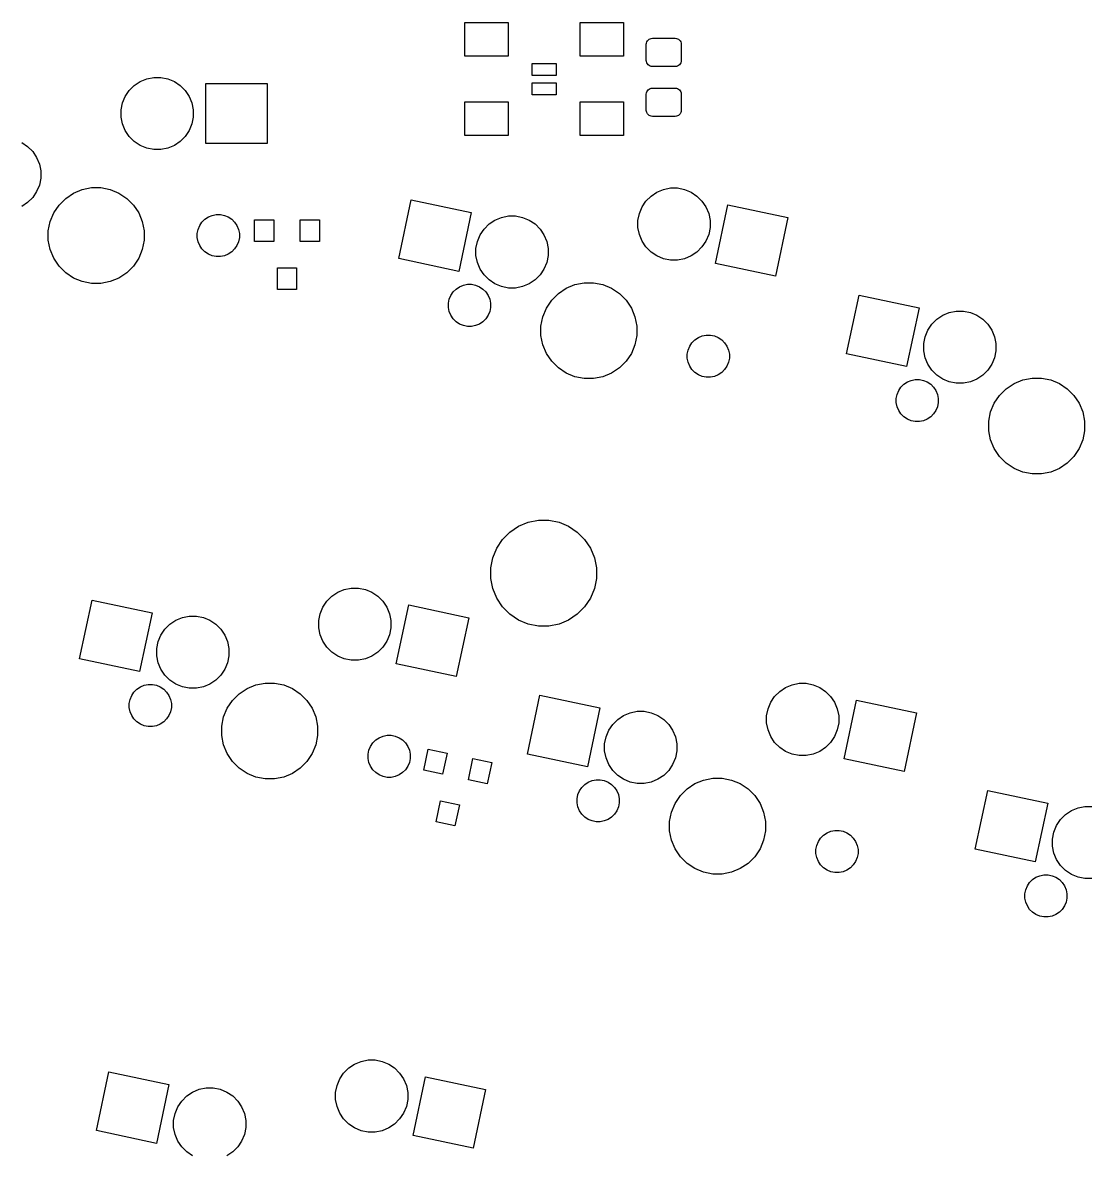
# Model space of a CAD drawing. Extents: x 25 to 360, y 20 to 134.
# Drawn here: x 99.97 to 144.19, y 81.36 to 128.45 of the extents above; entities that cross this region are included whole.
import ezdxf

# ---------------------------------------------------------------- set-up
doc = ezdxf.new("R2010")
doc.units = 0
doc.layers.add('BLACK', color=7, linetype='CONTINUOUS')

msp = doc.modelspace()

# ---------------------------------------------------------------- linework, layer by layer
at = {"layer": 'BLACK', "linetype": 'CONTINUOUS'}
for p, q in [((118.376, 127.047), (118.376, 128.447)), ((118.376, 128.447), (120.176, 128.447)), ((120.176, 128.447), (120.176, 127.047)), ((123.176, 127.047), (123.176, 128.447)), ((123.176, 128.447), (124.976, 128.447)), ((124.976, 128.447), (124.976, 127.047)), ((125.931, 127.596), (125.946, 127.643)), ((125.946, 127.643), (125.969, 127.686)), ((125.969, 127.686), (126, 127.724)), ((126, 127.724), (126.038, 127.755)), ((126.038, 127.755), (126.081, 127.778)), ((126.081, 127.778), (126.128, 127.793)), ((126.128, 127.793), (126.176, 127.797)), ((126.176, 127.797), (127.126, 127.797)), ((127.126, 127.797), (127.175, 127.793)), ((127.175, 127.793), (127.222, 127.778)), ((127.222, 127.778), (127.265, 127.755)), ((127.265, 127.755), (127.303, 127.724)), ((127.303, 127.724), (127.334, 127.686)), ((127.334, 127.686), (127.357, 127.643)), ((127.357, 127.643), (127.372, 127.596)), ((125.926, 127.547), (125.931, 127.596)), ((125.926, 126.872), (125.926, 127.547)), ((127.372, 127.596), (127.376, 127.547)), ((127.376, 127.547), (127.376, 126.872)), ((120.176, 127.047), (118.376, 127.047)), ((121.176, 126.247), (121.176, 126.747)), ((121.176, 126.747), (122.176, 126.747)), ((122.176, 126.747), (122.176, 126.247)), ((124.976, 127.047), (123.176, 127.047)), ((125.931, 126.824), (125.926, 126.872)), ((125.946, 126.777), (125.931, 126.824)), ((125.969, 126.734), (125.946, 126.777)), ((126, 126.696), (125.969, 126.734)), ((126.038, 126.665), (126, 126.696)), ((126.081, 126.641), (126.038, 126.665)), ((127.265, 126.665), (127.222, 126.641)), ((127.303, 126.696), (127.265, 126.665)), ((127.334, 126.734), (127.303, 126.696)), ((127.357, 126.777), (127.334, 126.734)), ((127.372, 126.824), (127.357, 126.777)), ((127.376, 126.872), (127.372, 126.824)), ((122.176, 126.247), (121.176, 126.247)), ((126.128, 126.627), (126.081, 126.641)), ((126.176, 126.622), (126.128, 126.627)), ((127.126, 126.622), (126.176, 126.622)), ((127.175, 126.627), (127.126, 126.622)), ((127.222, 126.641), (127.175, 126.627)), ((104.411, 125.624), (104.62, 125.833)), ((104.62, 125.833), (104.866, 125.997)), ((104.866, 125.997), (105.139, 126.11)), ((105.139, 126.11), (105.429, 126.167)), ((105.429, 126.167), (105.724, 126.167)), ((105.724, 126.167), (106.014, 126.11)), ((106.014, 126.11), (106.287, 125.997)), ((106.287, 125.997), (106.533, 125.833)), ((106.533, 125.833), (106.742, 125.624)), ((107.603, 123.417), (107.603, 125.917)), ((107.603, 125.917), (110.153, 125.917)), ((110.153, 125.917), (110.153, 123.417)), ((121.176, 125.447), (121.176, 125.947)), ((121.176, 125.947), (122.176, 125.947)), ((122.176, 125.947), (122.176, 125.447)), ((104.134, 125.105), (104.247, 125.378)), ((104.247, 125.378), (104.411, 125.624)), ((106.742, 125.624), (106.906, 125.378)), ((106.906, 125.378), (107.019, 125.105)), ((122.176, 125.447), (121.176, 125.447)), ((125.926, 125.472), (125.931, 125.521)), ((125.926, 124.797), (125.926, 125.472)), ((125.931, 125.521), (125.946, 125.568)), ((125.946, 125.568), (125.969, 125.611)), ((125.969, 125.611), (126, 125.649)), ((126, 125.649), (126.038, 125.68)), ((126.038, 125.68), (126.081, 125.703)), ((126.081, 125.703), (126.128, 125.718)), ((126.128, 125.718), (126.176, 125.722)), ((126.176, 125.722), (127.126, 125.722)), ((127.126, 125.722), (127.175, 125.718)), ((127.175, 125.718), (127.222, 125.703)), ((127.222, 125.703), (127.265, 125.68)), ((127.265, 125.68), (127.303, 125.649)), ((127.303, 125.649), (127.334, 125.611)), ((127.334, 125.611), (127.357, 125.568)), ((127.357, 125.568), (127.372, 125.521)), ((127.372, 125.521), (127.376, 125.472)), ((127.376, 125.472), (127.376, 124.797)), ((104.076, 124.815), (104.134, 125.105)), ((104.076, 124.52), (104.076, 124.815)), ((107.019, 125.105), (107.076, 124.815)), ((107.076, 124.815), (107.076, 124.52)), ((118.376, 123.747), (118.376, 125.147)), ((118.376, 125.147), (120.176, 125.147)), ((120.176, 125.147), (120.176, 123.747)), ((123.176, 123.747), (123.176, 125.147)), ((123.176, 125.147), (124.976, 125.147)), ((124.976, 125.147), (124.976, 123.747)), ((125.931, 124.749), (125.926, 124.797)), ((127.376, 124.797), (127.372, 124.749)), ((104.134, 124.23), (104.076, 124.52)), ((107.076, 124.52), (107.019, 124.23)), ((125.946, 124.702), (125.931, 124.749)), ((125.969, 124.659), (125.946, 124.702)), ((126, 124.621), (125.969, 124.659)), ((126.038, 124.59), (126, 124.621)), ((126.081, 124.566), (126.038, 124.59)), ((126.128, 124.552), (126.081, 124.566)), ((126.176, 124.547), (126.128, 124.552)), ((127.126, 124.547), (126.176, 124.547)), ((127.175, 124.552), (127.126, 124.547)), ((127.222, 124.566), (127.175, 124.552)), ((127.265, 124.59), (127.222, 124.566)), ((127.303, 124.621), (127.265, 124.59)), ((127.334, 124.659), (127.303, 124.621)), ((127.357, 124.702), (127.334, 124.659)), ((127.372, 124.749), (127.357, 124.702)), ((104.247, 123.957), (104.134, 124.23)), ((104.411, 123.711), (104.247, 123.957)), ((106.906, 123.957), (106.742, 123.711)), ((107.019, 124.23), (106.906, 123.957)), ((99.937, 123.457), (100.183, 123.293)), ((104.62, 123.502), (104.411, 123.711)), ((104.866, 123.338), (104.62, 123.502)), ((106.533, 123.502), (106.287, 123.338)), ((106.742, 123.711), (106.533, 123.502)), ((110.153, 123.417), (107.603, 123.417)), ((120.176, 123.747), (118.376, 123.747)), ((124.976, 123.747), (123.176, 123.747)), ((100.183, 123.293), (100.392, 123.084)), ((100.392, 123.084), (100.556, 122.838)), ((105.139, 123.225), (104.866, 123.338)), ((105.429, 123.167), (105.139, 123.225)), ((105.724, 123.167), (105.429, 123.167)), ((106.014, 123.225), (105.724, 123.167)), ((106.287, 123.338), (106.014, 123.225)), ((100.556, 122.838), (100.669, 122.565)), ((100.669, 122.565), (100.726, 122.275)), ((100.726, 121.98), (100.669, 121.69)), ((100.726, 122.275), (100.726, 121.98)), ((100.669, 121.69), (100.556, 121.417)), ((102.092, 121.354), (102.455, 121.505)), ((102.455, 121.505), (102.84, 121.581)), ((102.84, 121.581), (103.233, 121.581)), ((103.233, 121.581), (103.618, 121.505)), ((103.618, 121.505), (103.981, 121.354)), ((126.367, 121.398), (126.64, 121.511)), ((126.64, 121.511), (126.929, 121.568)), ((126.929, 121.568), (127.225, 121.568)), ((127.225, 121.568), (127.515, 121.511)), ((127.515, 121.511), (127.788, 121.398)), ((100.392, 121.171), (100.183, 120.962)), ((100.556, 121.417), (100.392, 121.171)), ((101.488, 120.858), (101.765, 121.136)), ((101.765, 121.136), (102.092, 121.354)), ((103.981, 121.354), (104.308, 121.136)), ((104.308, 121.136), (104.585, 120.858)), ((115.627, 118.627), (116.147, 121.073)), ((116.147, 121.073), (118.641, 120.543)), ((125.748, 120.779), (125.912, 121.024)), ((125.912, 121.024), (126.121, 121.233)), ((126.121, 121.233), (126.367, 121.398)), ((127.788, 121.398), (128.033, 121.233)), ((128.033, 121.233), (128.242, 121.024)), ((128.242, 121.024), (128.406, 120.779)), ((100.183, 120.962), (99.937, 120.798)), ((101.27, 120.532), (101.488, 120.858)), ((104.585, 120.858), (104.803, 120.532)), ((118.641, 120.543), (118.122, 118.097)), ((125.635, 120.506), (125.748, 120.779)), ((128.406, 120.779), (128.52, 120.506)), ((128.8, 118.424), (129.32, 120.87)), ((129.32, 120.87), (131.814, 120.339)), ((101.043, 119.784), (101.119, 120.169)), ((101.119, 120.169), (101.27, 120.532)), ((104.803, 120.532), (104.954, 120.169)), ((104.954, 120.169), (105.03, 119.784)), ((107.341, 120.002), (107.437, 120.145)), ((107.437, 120.145), (107.559, 120.267)), ((107.559, 120.267), (107.702, 120.363)), ((107.702, 120.363), (107.861, 120.429)), ((107.861, 120.429), (108.03, 120.462)), ((108.03, 120.462), (108.203, 120.462)), ((108.203, 120.462), (108.372, 120.429)), ((108.372, 120.429), (108.531, 120.363)), ((108.531, 120.363), (108.674, 120.267)), ((108.674, 120.267), (108.796, 120.145)), ((108.796, 120.145), (108.892, 120.002)), ((109.624, 119.344), (109.624, 120.244)), ((109.624, 120.244), (110.424, 120.244)), ((110.424, 120.244), (110.424, 119.344)), ((111.524, 119.344), (111.524, 120.244)), ((111.524, 120.244), (112.324, 120.244)), ((112.324, 120.244), (112.324, 119.344)), ((119.382, 120.069), (119.627, 120.233)), ((119.627, 120.233), (119.9, 120.346)), ((119.9, 120.346), (120.19, 120.404)), ((120.19, 120.404), (120.486, 120.404)), ((120.486, 120.404), (120.775, 120.346)), ((120.775, 120.346), (121.048, 120.233)), ((121.048, 120.233), (121.294, 120.069)), ((125.577, 120.216), (125.635, 120.506)), ((125.577, 119.921), (125.577, 120.216)), ((128.52, 120.506), (128.577, 120.216)), ((128.577, 120.216), (128.577, 119.921)), ((131.814, 120.339), (131.294, 117.894)), ((101.043, 119.391), (101.043, 119.784)), ((105.03, 119.784), (105.03, 119.391)), ((107.241, 119.674), (107.275, 119.843)), ((107.241, 119.501), (107.241, 119.674)), ((107.275, 119.843), (107.341, 120.002)), ((108.892, 120.002), (108.958, 119.843)), ((108.958, 119.843), (108.991, 119.674)), ((108.991, 119.674), (108.991, 119.501)), ((118.895, 119.342), (119.009, 119.615)), ((119.009, 119.615), (119.173, 119.86)), ((119.173, 119.86), (119.382, 120.069)), ((121.294, 120.069), (121.503, 119.86)), ((121.503, 119.86), (121.667, 119.615)), ((121.667, 119.615), (121.78, 119.342)), ((125.635, 119.631), (125.577, 119.921)), ((125.748, 119.358), (125.635, 119.631)), ((128.52, 119.631), (128.406, 119.358)), ((128.577, 119.921), (128.52, 119.631)), ((101.119, 119.006), (101.043, 119.391)), ((105.03, 119.391), (104.954, 119.006)), ((107.275, 119.332), (107.241, 119.501)), ((107.341, 119.173), (107.275, 119.332)), ((107.437, 119.03), (107.341, 119.173)), ((108.892, 119.173), (108.796, 119.03)), ((108.958, 119.332), (108.892, 119.173)), ((108.991, 119.501), (108.958, 119.332)), ((110.424, 119.344), (109.624, 119.344)), ((112.324, 119.344), (111.524, 119.344)), ((118.838, 119.052), (118.895, 119.342)), ((121.78, 119.342), (121.838, 119.052)), ((125.912, 119.112), (125.748, 119.358)), ((128.406, 119.358), (128.242, 119.112)), ((101.27, 118.643), (101.119, 119.006)), ((104.954, 119.006), (104.803, 118.643)), ((107.559, 118.908), (107.437, 119.03)), ((107.702, 118.812), (107.559, 118.908)), ((107.861, 118.746), (107.702, 118.812)), ((108.03, 118.712), (107.861, 118.746)), ((108.203, 118.712), (108.03, 118.712)), ((108.372, 118.746), (108.203, 118.712)), ((108.531, 118.812), (108.372, 118.746)), ((108.674, 118.908), (108.531, 118.812)), ((108.796, 119.03), (108.674, 118.908)), ((118.838, 118.756), (118.838, 119.052)), ((118.895, 118.467), (118.838, 118.756)), ((121.838, 118.756), (121.78, 118.467)), ((121.838, 119.052), (121.838, 118.756)), ((126.121, 118.903), (125.912, 119.112)), ((126.367, 118.739), (126.121, 118.903)), ((126.64, 118.626), (126.367, 118.739)), ((127.788, 118.739), (127.515, 118.626)), ((128.033, 118.903), (127.788, 118.739)), ((128.242, 119.112), (128.033, 118.903)), ((101.488, 118.316), (101.27, 118.643)), ((101.765, 118.039), (101.488, 118.316)), ((104.585, 118.316), (104.308, 118.039)), ((104.803, 118.643), (104.585, 118.316)), ((110.574, 117.344), (110.574, 118.244)), ((110.574, 118.244), (111.374, 118.244)), ((111.374, 118.244), (111.374, 117.344)), ((118.122, 118.097), (115.627, 118.627)), ((119.009, 118.194), (118.895, 118.467)), ((119.173, 117.948), (119.009, 118.194)), ((121.667, 118.194), (121.503, 117.948)), ((121.78, 118.467), (121.667, 118.194)), ((126.929, 118.568), (126.64, 118.626)), ((127.225, 118.568), (126.929, 118.568)), ((127.515, 118.626), (127.225, 118.568)), ((131.294, 117.894), (128.8, 118.424)), ((102.092, 117.82), (101.765, 118.039)), ((102.455, 117.67), (102.092, 117.82)), ((103.981, 117.82), (103.618, 117.67)), ((104.308, 118.039), (103.981, 117.82)), ((119.382, 117.739), (119.173, 117.948)), ((119.627, 117.575), (119.382, 117.739)), ((121.294, 117.739), (121.048, 117.575)), ((121.503, 117.948), (121.294, 117.739)), ((102.84, 117.594), (102.455, 117.67)), ((103.233, 117.594), (102.84, 117.594)), ((103.618, 117.67), (103.233, 117.594)), ((111.374, 117.344), (110.574, 117.344)), ((117.888, 117.241), (118.01, 117.363)), ((118.01, 117.363), (118.153, 117.459)), ((118.153, 117.459), (118.312, 117.525)), ((118.312, 117.525), (118.481, 117.559)), ((118.481, 117.559), (118.654, 117.559)), ((118.654, 117.559), (118.823, 117.525)), ((118.823, 117.525), (118.982, 117.459)), ((118.982, 117.459), (119.125, 117.363)), ((119.125, 117.363), (119.247, 117.241)), ((119.9, 117.462), (119.627, 117.575)), ((120.19, 117.404), (119.9, 117.462)), ((120.486, 117.404), (120.19, 117.404)), ((120.775, 117.462), (120.486, 117.404)), ((121.048, 117.575), (120.775, 117.462)), ((122.265, 117.176), (122.592, 117.394)), ((122.592, 117.394), (122.955, 117.545)), ((122.955, 117.545), (123.34, 117.621)), ((123.34, 117.621), (123.733, 117.621)), ((123.733, 117.621), (124.118, 117.545)), ((124.118, 117.545), (124.481, 117.394)), ((124.481, 117.394), (124.808, 117.176)), ((117.693, 116.77), (117.726, 116.939)), ((117.726, 116.939), (117.792, 117.098)), ((117.792, 117.098), (117.888, 117.241)), ((119.247, 117.241), (119.343, 117.098)), ((119.343, 117.098), (119.409, 116.939)), ((119.409, 116.939), (119.443, 116.77)), ((121.77, 116.572), (121.988, 116.898)), ((121.988, 116.898), (122.265, 117.176)), ((124.808, 117.176), (125.085, 116.898)), ((125.085, 116.898), (125.303, 116.572)), ((134.261, 114.667), (134.781, 117.112)), ((134.781, 117.112), (137.275, 116.582)), ((117.693, 116.597), (117.693, 116.77)), ((117.726, 116.428), (117.693, 116.597)), ((117.792, 116.269), (117.726, 116.428)), ((119.409, 116.428), (119.343, 116.269)), ((119.443, 116.597), (119.409, 116.428)), ((119.443, 116.77), (119.443, 116.597)), ((121.619, 116.209), (121.77, 116.572)), ((125.303, 116.572), (125.454, 116.209)), ((137.275, 116.582), (136.755, 114.136)), ((138.261, 116.273), (138.534, 116.386)), ((138.534, 116.386), (138.824, 116.443)), ((138.824, 116.443), (139.119, 116.443)), ((139.119, 116.443), (139.409, 116.386)), ((139.409, 116.386), (139.682, 116.273)), ((117.888, 116.126), (117.792, 116.269)), ((118.01, 116.004), (117.888, 116.126)), ((118.153, 115.908), (118.01, 116.004)), ((118.312, 115.842), (118.153, 115.908)), ((118.481, 115.809), (118.312, 115.842)), ((118.823, 115.842), (118.654, 115.809)), ((118.982, 115.908), (118.823, 115.842)), ((119.125, 116.004), (118.982, 115.908)), ((119.247, 116.126), (119.125, 116.004)), ((119.343, 116.269), (119.247, 116.126)), ((121.543, 115.824), (121.619, 116.209)), ((125.454, 116.209), (125.53, 115.824)), ((137.642, 115.654), (137.806, 115.9)), ((137.806, 115.9), (138.015, 116.108)), ((138.015, 116.108), (138.261, 116.273)), ((139.682, 116.273), (139.928, 116.108)), ((139.928, 116.108), (140.137, 115.9)), ((140.137, 115.9), (140.301, 115.654)), ((118.654, 115.809), (118.481, 115.809)), ((121.543, 115.431), (121.543, 115.824)), ((121.619, 115.046), (121.543, 115.431)), ((125.53, 115.431), (125.454, 115.046)), ((125.53, 115.824), (125.53, 115.431)), ((128.091, 115.347), (128.25, 115.413)), ((128.25, 115.413), (128.419, 115.446)), ((128.419, 115.446), (128.592, 115.446)), ((128.592, 115.446), (128.761, 115.413)), ((128.761, 115.413), (128.92, 115.347)), ((137.472, 115.091), (137.529, 115.381)), ((137.529, 115.381), (137.642, 115.654)), ((140.301, 115.654), (140.414, 115.381)), ((140.414, 115.381), (140.472, 115.091)), ((121.77, 114.683), (121.619, 115.046)), ((125.454, 115.046), (125.303, 114.683)), ((127.664, 114.826), (127.73, 114.986)), ((127.73, 114.986), (127.826, 115.129)), ((127.826, 115.129), (127.948, 115.251)), ((127.948, 115.251), (128.091, 115.347)), ((128.92, 115.347), (129.063, 115.251)), ((129.063, 115.251), (129.185, 115.129)), ((129.185, 115.129), (129.281, 114.986)), ((129.281, 114.986), (129.347, 114.826)), ((137.472, 114.796), (137.472, 115.091)), ((140.472, 115.091), (140.472, 114.796)), ((121.988, 114.356), (121.77, 114.683)), ((125.303, 114.683), (125.085, 114.356)), ((127.63, 114.657), (127.664, 114.826)), ((127.63, 114.485), (127.63, 114.657)), ((127.664, 114.316), (127.63, 114.485)), ((129.347, 114.826), (129.38, 114.657)), ((129.38, 114.485), (129.347, 114.316)), ((129.38, 114.657), (129.38, 114.485)), ((136.755, 114.136), (134.261, 114.667)), ((137.529, 114.506), (137.472, 114.796)), ((137.642, 114.233), (137.529, 114.506)), ((140.414, 114.506), (140.301, 114.233)), ((140.472, 114.796), (140.414, 114.506)), ((122.265, 114.079), (121.988, 114.356)), ((122.592, 113.86), (122.265, 114.079)), ((124.808, 114.079), (124.481, 113.86)), ((125.085, 114.356), (124.808, 114.079)), ((127.73, 114.157), (127.664, 114.316)), ((127.826, 114.013), (127.73, 114.157)), ((127.948, 113.892), (127.826, 114.013)), ((129.185, 114.013), (129.063, 113.892)), ((129.281, 114.157), (129.185, 114.013)), ((129.347, 114.316), (129.281, 114.157)), ((137.806, 113.987), (137.642, 114.233)), ((138.015, 113.778), (137.806, 113.987)), ((140.137, 113.987), (139.928, 113.778)), ((140.301, 114.233), (140.137, 113.987)), ((122.955, 113.71), (122.592, 113.86)), ((123.34, 113.634), (122.955, 113.71)), ((123.733, 113.634), (123.34, 113.634)), ((124.118, 113.71), (123.733, 113.634)), ((124.481, 113.86), (124.118, 113.71)), ((128.091, 113.796), (127.948, 113.892)), ((128.25, 113.73), (128.091, 113.796)), ((128.419, 113.696), (128.25, 113.73)), ((128.592, 113.696), (128.419, 113.696)), ((128.761, 113.73), (128.592, 113.696)), ((128.92, 113.796), (128.761, 113.73)), ((129.063, 113.892), (128.92, 113.796)), ((136.643, 113.403), (136.787, 113.498)), ((136.787, 113.498), (136.946, 113.564)), ((136.946, 113.564), (137.115, 113.598)), ((137.115, 113.598), (137.287, 113.598)), ((137.287, 113.598), (137.456, 113.564)), ((137.456, 113.564), (137.616, 113.498)), ((137.616, 113.498), (137.759, 113.403)), ((138.261, 113.614), (138.015, 113.778)), ((138.534, 113.501), (138.261, 113.614)), ((138.824, 113.443), (138.534, 113.501)), ((139.409, 113.501), (139.119, 113.443)), ((139.682, 113.614), (139.409, 113.501)), ((139.928, 113.778), (139.682, 113.614)), ((141.226, 113.434), (141.589, 113.584)), ((141.589, 113.584), (141.974, 113.661)), ((141.974, 113.661), (142.367, 113.661)), ((142.367, 113.661), (142.752, 113.584)), ((142.752, 113.584), (143.115, 113.434)), ((136.36, 112.978), (136.426, 113.137)), ((136.426, 113.137), (136.522, 113.281)), ((136.522, 113.281), (136.643, 113.403)), ((137.759, 113.403), (137.881, 113.281)), ((137.881, 113.281), (137.977, 113.137)), ((137.977, 113.137), (138.043, 112.978)), ((139.119, 113.443), (138.824, 113.443)), ((140.621, 112.938), (140.899, 113.215)), ((140.899, 113.215), (141.226, 113.434)), ((143.115, 113.434), (143.441, 113.215)), ((143.441, 113.215), (143.719, 112.938)), ((136.326, 112.809), (136.36, 112.978)), ((136.326, 112.637), (136.326, 112.809)), ((136.36, 112.468), (136.326, 112.637)), ((138.043, 112.978), (138.076, 112.809)), ((138.076, 112.637), (138.043, 112.468)), ((138.076, 112.809), (138.076, 112.637)), ((140.253, 112.248), (140.403, 112.611)), ((140.403, 112.611), (140.621, 112.938)), ((143.719, 112.938), (143.937, 112.611)), ((143.937, 112.611), (144.087, 112.248)), ((136.426, 112.308), (136.36, 112.468)), ((136.522, 112.165), (136.426, 112.308)), ((136.643, 112.043), (136.522, 112.165)), ((137.881, 112.165), (137.759, 112.043)), ((137.977, 112.308), (137.881, 112.165)), ((138.043, 112.468), (137.977, 112.308)), ((140.176, 111.863), (140.253, 112.248)), ((144.087, 112.248), (144.164, 111.863)), ((136.787, 111.947), (136.643, 112.043)), ((136.946, 111.882), (136.787, 111.947)), ((137.115, 111.848), (136.946, 111.882)), ((137.287, 111.848), (137.115, 111.848)), ((137.456, 111.882), (137.287, 111.848)), ((137.616, 111.947), (137.456, 111.882)), ((137.759, 112.043), (137.616, 111.947)), ((140.176, 111.47), (140.176, 111.863)), ((144.164, 111.863), (144.164, 111.47)), ((140.253, 111.085), (140.176, 111.47)), ((144.164, 111.47), (144.087, 111.085)), ((140.403, 110.722), (140.253, 111.085)), ((140.621, 110.396), (140.403, 110.722)), ((143.937, 110.722), (143.719, 110.396)), ((144.087, 111.085), (143.937, 110.722)), ((140.899, 110.118), (140.621, 110.396)), ((143.719, 110.396), (143.441, 110.118)), ((141.226, 109.9), (140.899, 110.118)), ((141.589, 109.749), (141.226, 109.9)), ((141.974, 109.673), (141.589, 109.749)), ((142.752, 109.749), (142.367, 109.673)), ((143.115, 109.9), (142.752, 109.749)), ((143.441, 110.118), (143.115, 109.9)), ((142.367, 109.673), (141.974, 109.673)), ((120.249, 107.25), (120.609, 107.491)), ((120.609, 107.491), (121.01, 107.657)), ((121.01, 107.657), (121.435, 107.741)), ((121.435, 107.741), (121.868, 107.741)), ((121.868, 107.741), (122.293, 107.657)), ((122.293, 107.657), (122.694, 107.491)), ((122.694, 107.491), (123.054, 107.25)), ((119.702, 106.583), (119.943, 106.944)), ((119.943, 106.944), (120.249, 107.25)), ((123.054, 107.25), (123.36, 106.944)), ((123.36, 106.944), (123.601, 106.583)), ((119.536, 106.183), (119.702, 106.583)), ((123.601, 106.583), (123.767, 106.183)), ((119.451, 105.758), (119.536, 106.183)), ((123.767, 106.183), (123.851, 105.758)), ((119.451, 105.324), (119.451, 105.758)), ((123.851, 105.758), (123.851, 105.324)), ((119.536, 104.899), (119.451, 105.324)), ((123.851, 105.324), (123.767, 104.899)), ((112.632, 104.374), (112.841, 104.583)), ((112.841, 104.583), (113.087, 104.748)), ((113.087, 104.748), (113.36, 104.861)), ((113.36, 104.861), (113.649, 104.918)), ((113.649, 104.918), (113.945, 104.918)), ((113.945, 104.918), (114.235, 104.861)), ((114.235, 104.861), (114.508, 104.748)), ((114.508, 104.748), (114.753, 104.583)), ((114.753, 104.583), (114.962, 104.374)), ((119.702, 104.499), (119.536, 104.899)), ((123.767, 104.899), (123.601, 104.499)), ((102.347, 101.977), (102.867, 104.423)), ((102.867, 104.423), (105.361, 103.893)), ((112.355, 103.856), (112.468, 104.129)), ((112.468, 104.129), (112.632, 104.374)), ((114.962, 104.374), (115.126, 104.129)), ((115.126, 104.129), (115.24, 103.856)), ((115.52, 101.774), (116.04, 104.22)), ((116.04, 104.22), (118.534, 103.689)), ((119.943, 104.139), (119.702, 104.499)), ((120.249, 103.832), (119.943, 104.139)), ((123.36, 104.139), (123.054, 103.832)), ((123.601, 104.499), (123.36, 104.139)), ((105.361, 103.893), (104.842, 101.447)), ((106.347, 103.583), (106.62, 103.696)), ((106.62, 103.696), (106.91, 103.754)), ((106.91, 103.754), (107.206, 103.754)), ((107.206, 103.754), (107.495, 103.696)), ((107.495, 103.696), (107.768, 103.583)), ((112.297, 103.566), (112.355, 103.856)), ((115.24, 103.856), (115.297, 103.566)), ((118.534, 103.689), (118.014, 101.244)), ((120.609, 103.592), (120.249, 103.832)), ((121.01, 103.426), (120.609, 103.592)), ((122.694, 103.592), (122.293, 103.426)), ((123.054, 103.832), (122.694, 103.592)), ((105.729, 102.965), (105.893, 103.21)), ((105.893, 103.21), (106.102, 103.419)), ((106.102, 103.419), (106.347, 103.583)), ((107.768, 103.583), (108.014, 103.419)), ((108.014, 103.419), (108.223, 103.21)), ((108.223, 103.21), (108.387, 102.965)), ((112.297, 103.271), (112.297, 103.566)), ((112.355, 102.981), (112.297, 103.271)), ((115.297, 103.271), (115.24, 102.981)), ((115.297, 103.566), (115.297, 103.271)), ((121.435, 103.341), (121.01, 103.426)), ((121.868, 103.341), (121.435, 103.341)), ((122.293, 103.426), (121.868, 103.341)), ((105.558, 102.402), (105.615, 102.692)), ((105.615, 102.692), (105.729, 102.965)), ((108.387, 102.965), (108.5, 102.692)), ((108.5, 102.692), (108.558, 102.402)), ((112.468, 102.708), (112.355, 102.981)), ((112.632, 102.462), (112.468, 102.708)), ((115.126, 102.708), (114.962, 102.462)), ((115.24, 102.981), (115.126, 102.708)), ((105.558, 102.106), (105.558, 102.402)), ((108.558, 102.402), (108.558, 102.106)), ((112.841, 102.253), (112.632, 102.462)), ((113.087, 102.089), (112.841, 102.253)), ((114.753, 102.253), (114.508, 102.089)), ((114.962, 102.462), (114.753, 102.253)), ((104.842, 101.447), (102.347, 101.977)), ((105.615, 101.816), (105.558, 102.106)), ((105.729, 101.544), (105.615, 101.816)), ((108.5, 101.816), (108.387, 101.544)), ((108.558, 102.106), (108.5, 101.816)), ((113.36, 101.976), (113.087, 102.089)), ((113.649, 101.918), (113.36, 101.976)), ((113.945, 101.918), (113.649, 101.918)), ((114.235, 101.976), (113.945, 101.918)), ((114.508, 102.089), (114.235, 101.976)), ((118.014, 101.244), (115.52, 101.774)), ((105.893, 101.298), (105.729, 101.544)), ((106.102, 101.089), (105.893, 101.298)), ((108.223, 101.298), (108.014, 101.089)), ((108.387, 101.544), (108.223, 101.298)), ((104.73, 100.713), (104.873, 100.809)), ((104.873, 100.809), (105.032, 100.875)), ((105.032, 100.875), (105.201, 100.909)), ((105.201, 100.909), (105.374, 100.909)), ((105.374, 100.909), (105.543, 100.875)), ((105.543, 100.875), (105.702, 100.809)), ((105.702, 100.809), (105.845, 100.713)), ((106.347, 100.925), (106.102, 101.089)), ((106.62, 100.812), (106.347, 100.925)), ((106.91, 100.754), (106.62, 100.812)), ((107.495, 100.812), (107.206, 100.754)), ((107.768, 100.925), (107.495, 100.812)), ((108.014, 101.089), (107.768, 100.925)), ((109.312, 100.744), (109.675, 100.895)), ((109.675, 100.895), (110.06, 100.971)), ((110.06, 100.971), (110.453, 100.971)), ((110.453, 100.971), (110.838, 100.895)), ((110.838, 100.895), (111.201, 100.744)), ((131.475, 100.623), (131.72, 100.787)), ((131.72, 100.787), (131.993, 100.9)), ((131.993, 100.9), (132.283, 100.958)), ((132.283, 100.958), (132.579, 100.958)), ((132.579, 100.958), (132.868, 100.9)), ((132.868, 100.9), (133.141, 100.787)), ((133.141, 100.787), (133.387, 100.623)), ((104.446, 100.289), (104.512, 100.448)), ((104.512, 100.448), (104.608, 100.591)), ((104.608, 100.591), (104.73, 100.713)), ((105.845, 100.713), (105.967, 100.591)), ((105.967, 100.591), (106.063, 100.448)), ((106.063, 100.448), (106.129, 100.289)), ((107.206, 100.754), (106.91, 100.754)), ((108.708, 100.248), (108.985, 100.526)), ((108.985, 100.526), (109.312, 100.744)), ((111.201, 100.744), (111.528, 100.526)), ((111.528, 100.526), (111.805, 100.248)), ((120.981, 98.0166), (121.501, 100.462)), ((121.501, 100.462), (123.995, 99.9318)), ((131.102, 100.168), (131.266, 100.414)), ((131.266, 100.414), (131.475, 100.623)), ((133.387, 100.623), (133.596, 100.414)), ((133.596, 100.414), (133.76, 100.168)), ((104.413, 100.12), (104.446, 100.289)), ((104.413, 99.9474), (104.413, 100.12)), ((104.446, 99.7784), (104.413, 99.9474)), ((106.129, 100.289), (106.163, 100.12)), ((106.163, 99.9474), (106.129, 99.7784)), ((106.163, 100.12), (106.163, 99.9474)), ((108.339, 99.559), (108.49, 99.9219)), ((108.49, 99.9219), (108.708, 100.248)), ((111.805, 100.248), (112.023, 99.9219)), ((112.023, 99.9219), (112.174, 99.559)), ((123.995, 99.9318), (123.475, 97.4865)), ((130.931, 99.6053), (130.989, 99.8951)), ((130.989, 99.8951), (131.102, 100.168)), ((133.76, 100.168), (133.873, 99.8951)), ((133.873, 99.8951), (133.931, 99.6053)), ((134.154, 97.8135), (134.673, 100.259)), ((134.673, 100.259), (137.168, 99.7287)), ((104.512, 99.6191), (104.446, 99.7784)), ((104.608, 99.4758), (104.512, 99.6191)), ((104.73, 99.3539), (104.608, 99.4758)), ((104.873, 99.2582), (104.73, 99.3539)), ((105.845, 99.3539), (105.702, 99.2582)), ((105.967, 99.4758), (105.845, 99.3539)), ((106.063, 99.6191), (105.967, 99.4758)), ((106.129, 99.7784), (106.063, 99.6191)), ((108.263, 99.1738), (108.339, 99.559)), ((112.174, 99.559), (112.25, 99.1738)), ((124.526, 99.2495), (124.735, 99.4585)), ((124.735, 99.4585), (124.981, 99.6226)), ((124.981, 99.6226), (125.254, 99.7357)), ((125.254, 99.7357), (125.544, 99.7933)), ((125.544, 99.7933), (125.839, 99.7933)), ((125.839, 99.7933), (126.129, 99.7357)), ((126.129, 99.7357), (126.402, 99.6226)), ((126.402, 99.6226), (126.648, 99.4585)), ((126.648, 99.4585), (126.857, 99.2495)), ((130.931, 99.3098), (130.931, 99.6053)), ((133.931, 99.6053), (133.931, 99.3098)), ((137.168, 99.7287), (136.648, 97.2833)), ((105.032, 99.1922), (104.873, 99.2582)), ((105.201, 99.1586), (105.032, 99.1922)), ((105.374, 99.1586), (105.201, 99.1586)), ((105.543, 99.1922), (105.374, 99.1586)), ((105.702, 99.2582), (105.543, 99.1922)), ((108.263, 98.781), (108.263, 99.1738)), ((112.25, 99.1738), (112.25, 98.781)), ((124.249, 98.7309), (124.362, 99.0038)), ((124.362, 99.0038), (124.526, 99.2495)), ((126.857, 99.2495), (127.021, 99.0038)), ((127.021, 99.0038), (127.134, 98.7309)), ((130.989, 99.02), (130.931, 99.3098)), ((131.102, 98.7471), (130.989, 99.02)), ((133.873, 99.02), (133.76, 98.7471)), ((133.931, 99.3098), (133.873, 99.02)), ((108.339, 98.3958), (108.263, 98.781)), ((112.25, 98.781), (112.174, 98.3958)), ((114.45, 98.3357), (114.546, 98.479)), ((114.546, 98.479), (114.668, 98.6009)), ((114.668, 98.6009), (114.811, 98.6966)), ((114.811, 98.6966), (114.97, 98.7626)), ((114.97, 98.7626), (115.139, 98.7962)), ((115.139, 98.7962), (115.312, 98.7962)), ((115.312, 98.7962), (115.481, 98.7626)), ((115.481, 98.7626), (115.64, 98.6966)), ((115.64, 98.6966), (115.783, 98.6009)), ((115.783, 98.6009), (115.905, 98.479)), ((115.905, 98.479), (116.001, 98.3357)), ((124.192, 98.4411), (124.249, 98.7309)), ((124.192, 98.1456), (124.192, 98.4411)), ((127.134, 98.7309), (127.192, 98.4411)), ((127.192, 98.4411), (127.192, 98.1456)), ((131.266, 98.5014), (131.102, 98.7471)), ((131.475, 98.2925), (131.266, 98.5014)), ((133.596, 98.5014), (133.387, 98.2925)), ((133.76, 98.7471), (133.596, 98.5014)), ((108.49, 98.0329), (108.339, 98.3958)), ((108.708, 97.7064), (108.49, 98.0329)), ((112.023, 98.0329), (111.805, 97.7064)), ((112.174, 98.3958), (112.023, 98.0329)), ((114.35, 98.0074), (114.384, 98.1764)), ((114.35, 97.835), (114.35, 98.0074)), ((114.384, 98.1764), (114.45, 98.3357)), ((116.001, 98.3357), (116.067, 98.1764)), ((116.067, 98.1764), (116.1, 98.0074)), ((116.1, 98.0074), (116.1, 97.835)), ((116.665, 97.3442), (116.852, 98.2245)), ((116.852, 98.2245), (117.634, 98.0582)), ((117.634, 98.0582), (117.447, 97.1779)), ((123.475, 97.4865), (120.981, 98.0166)), ((124.249, 97.8558), (124.192, 98.1456)), ((127.192, 98.1456), (127.134, 97.8558)), ((131.72, 98.1283), (131.475, 98.2925)), ((131.993, 98.0152), (131.72, 98.1283)), ((132.283, 97.9576), (131.993, 98.0152)), ((132.579, 97.9576), (132.283, 97.9576)), ((132.868, 98.0152), (132.579, 97.9576)), ((133.141, 98.1283), (132.868, 98.0152)), ((133.387, 98.2925), (133.141, 98.1283)), ((108.985, 97.4286), (108.708, 97.7064)), ((111.805, 97.7064), (111.528, 97.4286)), ((114.384, 97.666), (114.35, 97.835)), ((114.45, 97.5067), (114.384, 97.666)), ((114.546, 97.3634), (114.45, 97.5067)), ((116.001, 97.5067), (115.905, 97.3634)), ((116.067, 97.666), (116.001, 97.5067)), ((116.1, 97.835), (116.067, 97.666)), ((118.523, 96.9492), (118.71, 97.8295)), ((118.71, 97.8295), (119.493, 97.6632)), ((119.493, 97.6632), (119.306, 96.7828)), ((124.362, 97.5828), (124.249, 97.8558)), ((124.526, 97.3371), (124.362, 97.5828)), ((127.021, 97.5828), (126.857, 97.3371)), ((127.134, 97.8558), (127.021, 97.5828)), ((136.648, 97.2833), (134.154, 97.8135)), ((109.312, 97.2104), (108.985, 97.4286)), ((109.675, 97.0601), (109.312, 97.2104)), ((110.06, 96.9835), (109.675, 97.0601)), ((110.838, 97.0601), (110.453, 96.9835)), ((111.201, 97.2104), (110.838, 97.0601)), ((111.528, 97.4286), (111.201, 97.2104)), ((114.668, 97.2415), (114.546, 97.3634)), ((114.811, 97.1458), (114.668, 97.2415)), ((114.97, 97.0798), (114.811, 97.1458)), ((115.139, 97.0462), (114.97, 97.0798)), ((115.312, 97.0462), (115.139, 97.0462)), ((115.481, 97.0798), (115.312, 97.0462)), ((115.64, 97.1458), (115.481, 97.0798)), ((115.783, 97.2415), (115.64, 97.1458)), ((115.905, 97.3634), (115.783, 97.2415)), ((117.447, 97.1779), (116.665, 97.3442)), ((124.735, 97.1282), (124.526, 97.3371)), ((124.981, 96.964), (124.735, 97.1282)), ((126.648, 97.1282), (126.402, 96.964)), ((126.857, 97.3371), (126.648, 97.1282)), ((128.309, 96.934), (128.694, 97.0106)), ((128.694, 97.0106), (129.087, 97.0106)), ((129.087, 97.0106), (129.472, 96.934)), ((110.453, 96.9835), (110.06, 96.9835)), ((119.306, 96.7828), (118.523, 96.9492)), ((123.146, 96.4873), (123.242, 96.6307)), ((123.242, 96.6307), (123.363, 96.7525)), ((123.363, 96.7525), (123.507, 96.8483)), ((123.507, 96.8483), (123.666, 96.9143)), ((123.666, 96.9143), (123.835, 96.9479)), ((123.835, 96.9479), (124.007, 96.9479)), ((124.007, 96.9479), (124.176, 96.9143)), ((124.176, 96.9143), (124.336, 96.8483)), ((124.336, 96.8483), (124.479, 96.7525)), ((124.479, 96.7525), (124.601, 96.6307)), ((124.601, 96.6307), (124.697, 96.4873)), ((125.254, 96.851), (124.981, 96.964)), ((125.544, 96.7933), (125.254, 96.851)), ((125.839, 96.7933), (125.544, 96.7933)), ((126.129, 96.851), (125.839, 96.7933)), ((126.402, 96.964), (126.129, 96.851)), ((127.341, 96.2877), (127.619, 96.5655)), ((127.619, 96.5655), (127.946, 96.7837)), ((127.946, 96.7837), (128.309, 96.934)), ((129.472, 96.934), (129.835, 96.7837)), ((129.835, 96.7837), (130.161, 96.5655)), ((130.161, 96.5655), (130.439, 96.2877)), ((117.178, 95.1904), (117.365, 96.0707)), ((117.365, 96.0707), (118.148, 95.9044)), ((123.046, 96.1591), (123.08, 96.3281)), ((123.046, 95.9867), (123.046, 96.1591)), ((123.08, 96.3281), (123.146, 96.4873)), ((124.697, 96.4873), (124.763, 96.3281)), ((124.763, 96.3281), (124.796, 96.1591)), ((124.796, 96.1591), (124.796, 95.9867)), ((127.123, 95.9612), (127.341, 96.2877)), ((130.439, 96.2877), (130.657, 95.9612)), ((139.615, 94.0559), (140.135, 96.5013)), ((140.135, 96.5013), (142.629, 95.9711)), ((118.148, 95.9044), (117.96, 95.0241)), ((123.08, 95.8177), (123.046, 95.9867)), ((123.146, 95.6584), (123.08, 95.8177)), ((123.242, 95.5151), (123.146, 95.6584)), ((124.697, 95.6584), (124.601, 95.5151)), ((124.763, 95.8177), (124.697, 95.6584)), ((124.796, 95.9867), (124.763, 95.8177)), ((126.896, 95.2131), (126.973, 95.5983)), ((126.973, 95.5983), (127.123, 95.9612)), ((130.657, 95.9612), (130.807, 95.5983)), ((130.807, 95.5983), (130.884, 95.2131)), ((142.629, 95.9711), (142.109, 93.5257)), ((143.369, 95.4977), (143.615, 95.6619)), ((143.615, 95.6619), (143.888, 95.775)), ((143.888, 95.775), (144.178, 95.8326)), ((144.178, 95.8326), (144.473, 95.8326)), ((117.96, 95.0241), (117.178, 95.1904)), ((123.363, 95.3932), (123.242, 95.5151)), ((123.507, 95.2975), (123.363, 95.3932)), ((123.666, 95.2315), (123.507, 95.2975)), ((123.835, 95.1979), (123.666, 95.2315)), ((124.007, 95.1979), (123.835, 95.1979)), ((124.176, 95.2315), (124.007, 95.1979)), ((124.336, 95.2975), (124.176, 95.2315)), ((124.479, 95.3932), (124.336, 95.2975)), ((124.601, 95.5151), (124.479, 95.3932)), ((126.896, 94.8203), (126.896, 95.2131)), ((130.884, 95.2131), (130.884, 94.8203)), ((142.996, 95.0431), (143.16, 95.2888)), ((143.16, 95.2888), (143.369, 95.4977)), ((126.973, 94.4351), (126.896, 94.8203)), ((130.884, 94.8203), (130.807, 94.4351)), ((133.301, 94.6402), (133.445, 94.7359)), ((133.445, 94.7359), (133.604, 94.8019)), ((133.604, 94.8019), (133.773, 94.8355)), ((133.773, 94.8355), (133.945, 94.8355)), ((133.945, 94.8355), (134.114, 94.8019)), ((134.114, 94.8019), (134.274, 94.7359)), ((134.274, 94.7359), (134.417, 94.6402)), ((142.825, 94.4803), (142.883, 94.7701)), ((142.883, 94.7701), (142.996, 95.0431)), ((127.123, 94.0722), (126.973, 94.4351)), ((130.807, 94.4351), (130.657, 94.0722)), ((132.984, 94.0467), (133.018, 94.2157)), ((133.018, 94.2157), (133.084, 94.375)), ((133.084, 94.375), (133.18, 94.5183)), ((133.18, 94.5183), (133.301, 94.6402)), ((134.417, 94.6402), (134.539, 94.5183)), ((134.539, 94.5183), (134.635, 94.375)), ((134.635, 94.375), (134.701, 94.2157)), ((134.701, 94.2157), (134.734, 94.0467)), ((142.825, 94.1849), (142.825, 94.4803)), ((142.883, 93.8951), (142.825, 94.1849)), ((127.341, 93.7457), (127.123, 94.0722)), ((127.619, 93.4679), (127.341, 93.7457)), ((130.439, 93.7457), (130.161, 93.4679)), ((130.657, 94.0722), (130.439, 93.7457)), ((132.984, 93.8743), (132.984, 94.0467)), ((133.018, 93.7053), (132.984, 93.8743)), ((133.084, 93.546), (133.018, 93.7053)), ((134.701, 93.7053), (134.635, 93.546)), ((134.734, 93.8743), (134.701, 93.7053)), ((134.734, 94.0467), (134.734, 93.8743)), ((142.109, 93.5257), (139.615, 94.0559)), ((142.996, 93.6221), (142.883, 93.8951)), ((127.946, 93.2497), (127.619, 93.4679)), ((128.309, 93.0994), (127.946, 93.2497)), ((129.835, 93.2497), (129.472, 93.0994)), ((130.161, 93.4679), (129.835, 93.2497)), ((133.18, 93.4027), (133.084, 93.546)), ((133.301, 93.2808), (133.18, 93.4027)), ((133.445, 93.1851), (133.301, 93.2808)), ((134.417, 93.2808), (134.274, 93.1851)), ((134.539, 93.4027), (134.417, 93.2808)), ((134.635, 93.546), (134.539, 93.4027)), ((143.16, 93.3764), (142.996, 93.6221)), ((143.369, 93.1675), (143.16, 93.3764)), ((128.694, 93.0228), (128.309, 93.0994)), ((129.087, 93.0228), (128.694, 93.0228)), ((129.472, 93.0994), (129.087, 93.0228)), ((133.604, 93.1191), (133.445, 93.1851)), ((133.773, 93.0855), (133.604, 93.1191)), ((133.945, 93.0855), (133.773, 93.0855)), ((134.114, 93.1191), (133.945, 93.0855)), ((134.274, 93.1851), (134.114, 93.1191)), ((141.875, 92.6699), (141.997, 92.7918)), ((141.997, 92.7918), (142.14, 92.8876)), ((142.14, 92.8876), (142.3, 92.9535)), ((142.3, 92.9535), (142.469, 92.9872)), ((142.469, 92.9872), (142.641, 92.9872)), ((142.641, 92.9872), (142.81, 92.9535)), ((142.81, 92.9535), (142.969, 92.8876)), ((142.969, 92.8876), (143.113, 92.7918)), ((143.113, 92.7918), (143.235, 92.6699)), ((143.615, 93.0033), (143.369, 93.1675)), ((143.888, 92.8902), (143.615, 93.0033)), ((144.178, 92.8326), (143.888, 92.8902)), ((144.473, 92.8326), (144.178, 92.8326)), ((141.68, 92.1983), (141.714, 92.3674)), ((141.714, 92.3674), (141.78, 92.5266)), ((141.78, 92.5266), (141.875, 92.6699)), ((143.235, 92.6699), (143.33, 92.5266)), ((143.33, 92.5266), (143.396, 92.3674)), ((143.396, 92.3674), (143.43, 92.1983)), ((141.68, 92.026), (141.68, 92.1983)), ((141.714, 91.8569), (141.68, 92.026)), ((141.78, 91.6977), (141.714, 91.8569)), ((143.396, 91.8569), (143.33, 91.6977)), ((143.43, 92.026), (143.396, 91.8569)), ((143.43, 92.1983), (143.43, 92.026)), ((141.875, 91.5544), (141.78, 91.6977)), ((141.997, 91.4325), (141.875, 91.5544)), ((142.14, 91.3367), (141.997, 91.4325)), ((143.113, 91.4325), (142.969, 91.3367)), ((143.235, 91.5544), (143.113, 91.4325)), ((143.33, 91.6977), (143.235, 91.5544)), ((142.3, 91.2708), (142.14, 91.3367)), ((142.469, 91.2372), (142.3, 91.2708)), ((142.641, 91.2372), (142.469, 91.2372)), ((142.81, 91.2708), (142.641, 91.2372)), ((142.969, 91.3367), (142.81, 91.2708)), ((113.787, 85.1176), (114.06, 85.2306)), ((114.06, 85.2306), (114.349, 85.2883)), ((114.349, 85.2883), (114.645, 85.2883)), ((114.645, 85.2883), (114.935, 85.2306)), ((114.935, 85.2306), (115.208, 85.1176)), ((103.047, 82.3474), (103.567, 84.7927)), ((103.567, 84.7927), (106.061, 84.2625)), ((113.332, 84.7445), (113.541, 84.9534)), ((113.541, 84.9534), (113.787, 85.1176)), ((115.208, 85.1176), (115.453, 84.9534)), ((115.453, 84.9534), (115.662, 84.7445)), ((113.055, 84.2258), (113.168, 84.4988)), ((113.168, 84.4988), (113.332, 84.7445)), ((115.662, 84.7445), (115.826, 84.4988)), ((115.826, 84.4988), (115.94, 84.2258)), ((116.22, 82.1442), (116.74, 84.5895)), ((116.74, 84.5895), (119.234, 84.0594)), ((106.061, 84.2625), (105.542, 81.8172)), ((106.802, 83.7892), (107.047, 83.9533)), ((107.047, 83.9533), (107.32, 84.0664)), ((107.32, 84.0664), (107.61, 84.124)), ((107.61, 84.124), (107.906, 84.124)), ((107.906, 84.124), (108.195, 84.0664)), ((108.195, 84.0664), (108.468, 83.9533)), ((108.468, 83.9533), (108.714, 83.7892)), ((112.997, 83.936), (113.055, 84.2258)), ((112.997, 83.6406), (112.997, 83.936)), ((115.94, 84.2258), (115.997, 83.936)), ((115.997, 83.936), (115.997, 83.6406)), ((119.234, 84.0594), (118.714, 81.614)), ((106.429, 83.3346), (106.593, 83.5802)), ((106.593, 83.5802), (106.802, 83.7892)), ((108.714, 83.7892), (108.923, 83.5802)), ((108.923, 83.5802), (109.087, 83.3346)), ((113.055, 83.3508), (112.997, 83.6406)), ((113.168, 83.0778), (113.055, 83.3508)), ((115.94, 83.3508), (115.826, 83.0778)), ((115.997, 83.6406), (115.94, 83.3508)), ((106.258, 82.7718), (106.315, 83.0616)), ((106.315, 83.0616), (106.429, 83.3346)), ((109.087, 83.3346), (109.2, 83.0616)), ((109.2, 83.0616), (109.258, 82.7718)), ((113.332, 82.8321), (113.168, 83.0778)), ((115.826, 83.0778), (115.662, 82.8321)), ((106.258, 82.4763), (106.258, 82.7718)), ((106.315, 82.1865), (106.258, 82.4763)), ((109.258, 82.4763), (109.2, 82.1865)), ((109.258, 82.7718), (109.258, 82.4763)), ((113.541, 82.6232), (113.332, 82.8321)), ((113.787, 82.459), (113.541, 82.6232)), ((114.06, 82.3459), (113.787, 82.459)), ((115.208, 82.459), (114.935, 82.3459)), ((115.453, 82.6232), (115.208, 82.459)), ((115.662, 82.8321), (115.453, 82.6232)), ((105.542, 81.8172), (103.047, 82.3474)), ((106.429, 81.9135), (106.315, 82.1865)), ((109.2, 82.1865), (109.087, 81.9135)), ((114.349, 82.2883), (114.06, 82.3459)), ((114.645, 82.2883), (114.349, 82.2883)), ((114.935, 82.3459), (114.645, 82.2883)), ((118.714, 81.614), (116.22, 82.1442)), ((106.593, 81.6678), (106.429, 81.9135)), ((106.802, 81.4589), (106.593, 81.6678)), ((108.923, 81.6678), (108.714, 81.4589)), ((109.087, 81.9135), (108.923, 81.6678)), ((107.047, 81.2948), (106.802, 81.4589)), ((108.714, 81.4589), (108.468, 81.2948))]:
    msp.add_line(p, q, dxfattribs=at)

doc.saveas('drawing.dxf')
